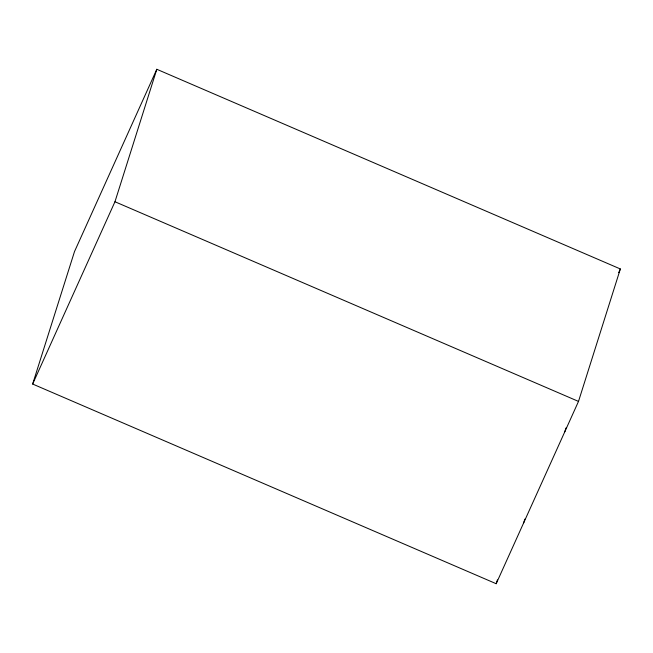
<?xml version="1.0" encoding="UTF-8"?>
<svg xmlns="http://www.w3.org/2000/svg" width="653" height="653" viewBox="0 0 653 653"><rect width="100%" height="100%" fill="white"/><g stroke="black" fill="none" stroke-linecap="round" stroke-linejoin="round"><path stroke-width="0.98" d="M32.65 384.037L74.499 251.585L156.81 69.283L620.35 268.963L578.501 401.415L496.19 583.717L32.65 384.037L114.961 201.744L156.81 69.283M496.19 583.717L497.415 579.848M523.633 522.947L524.849 519.078M564.788 431.796L566.004 427.935M618.677 272.66L620.35 268.963M114.961 201.744L578.501 401.415"/></g></svg>
